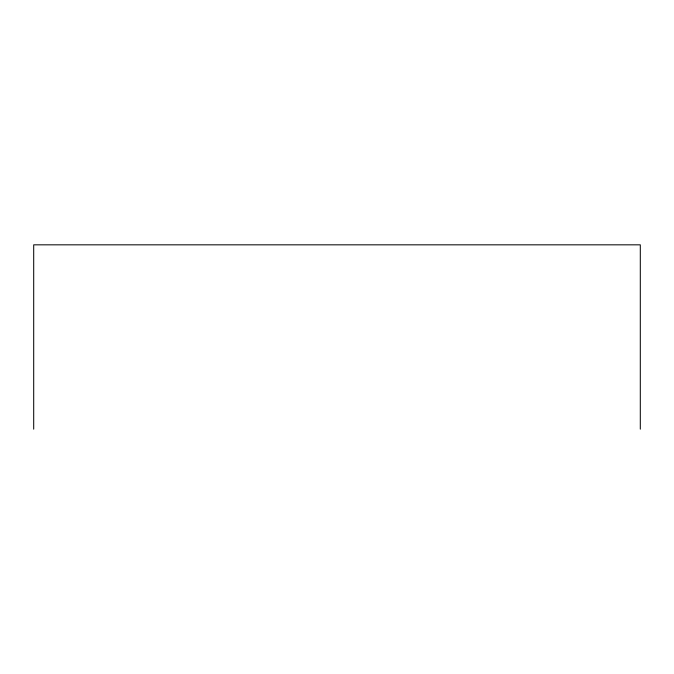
<?xml version="1.0" encoding="UTF-8"?>
<svg xmlns="http://www.w3.org/2000/svg" width="674" height="674" viewBox="0 0 674 674"><rect width="100%" height="100%" fill="white"/><g stroke="black" fill="none" stroke-linecap="round" stroke-linejoin="round"><path stroke-width="1.01" d="M640.3 429.169L640.3 244.831L33.7 244.831L33.7 429.169"/></g></svg>
